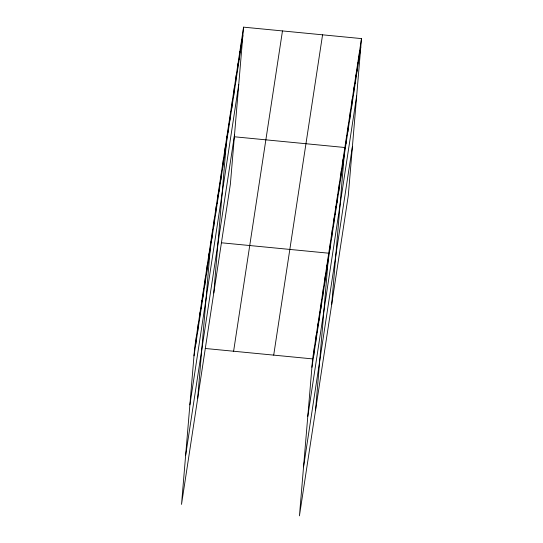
<?xml version="1.0" encoding="UTF-8"?>
<svg xmlns="http://www.w3.org/2000/svg" width="543" height="543" viewBox="0 0 543 543"><rect width="100%" height="100%" fill="white"/><g stroke="black" fill="none" stroke-linecap="round" stroke-linejoin="round"><path stroke-width="0.81" d="M195.785 344.099L196.491 335.71M197.577 332.357L198.283 323.967M199.369 320.608L200.075 312.225M201.161 308.865L201.867 300.476M202.953 297.123L203.659 288.733M204.745 285.374L205.451 276.991M206.537 273.631L207.243 265.242M208.329 261.889L209.035 253.5M197.645 398.698L210.827 241.757M211.913 238.397L212.618 230.008M213.704 226.655L214.404 218.266M215.496 214.906L216.195 206.523M217.288 203.163L217.987 194.774M219.08 191.421L219.779 183.032M220.872 179.672L221.571 171.289M222.657 167.93L223.363 159.54M224.449 156.187L225.155 147.798M213.766 292.996L226.947 136.055M228.087 132.343L228.793 123.953M229.933 120.241L230.639 111.851M231.78 108.138L232.485 99.756M233.626 96.036L234.332 87.654M235.472 83.941L236.178 75.552M237.318 71.839L238.024 63.45M239.164 59.737L239.87 51.354M241.011 47.635L241.716 39.252M243.563 27.15L230.381 184.097L181.518 504.399L194.699 347.459L243.563 27.15L361.482 38.601L348.301 195.541L299.437 515.85L312.619 358.903L361.482 38.601M313.705 355.55L314.411 347.16M315.497 343.8L316.202 335.418M317.288 332.058L317.994 323.669M319.08 320.316L319.786 311.926M320.872 308.567L321.578 300.184M322.664 296.824L323.37 288.435M324.456 285.082L325.162 276.692M326.248 273.333L326.954 264.95M315.564 410.148L328.746 253.201L221.361 242.782M329.832 249.848L330.538 241.459M331.624 238.099L332.323 229.716M333.416 226.356L334.115 217.974M335.207 214.614L335.907 206.225M336.999 202.872L337.698 194.482M338.784 191.122L339.49 182.74M340.576 179.38L341.282 170.991M342.368 167.638L343.074 159.248M331.685 304.447L344.866 147.506L234.243 136.761M346.006 143.786L346.712 135.404M347.853 131.691L348.558 123.302M349.699 119.589L350.405 111.2M351.545 107.487L352.251 99.104M353.391 95.385L354.097 87.002M355.237 83.289L355.943 74.9M357.084 71.187L357.789 62.798M358.93 59.085L359.636 50.696M193.994 355.841L242.857 35.539M189.88 404.868L238.737 84.559M185.638 455.38L234.495 135.071M233.612 351.233L282.475 30.931M273.706 355.129L322.569 34.82M311.913 367.292L360.776 46.983M307.8 416.318L356.656 96.009M303.557 466.824L352.414 146.522M205.24 348.477L312.619 358.903"/></g></svg>
